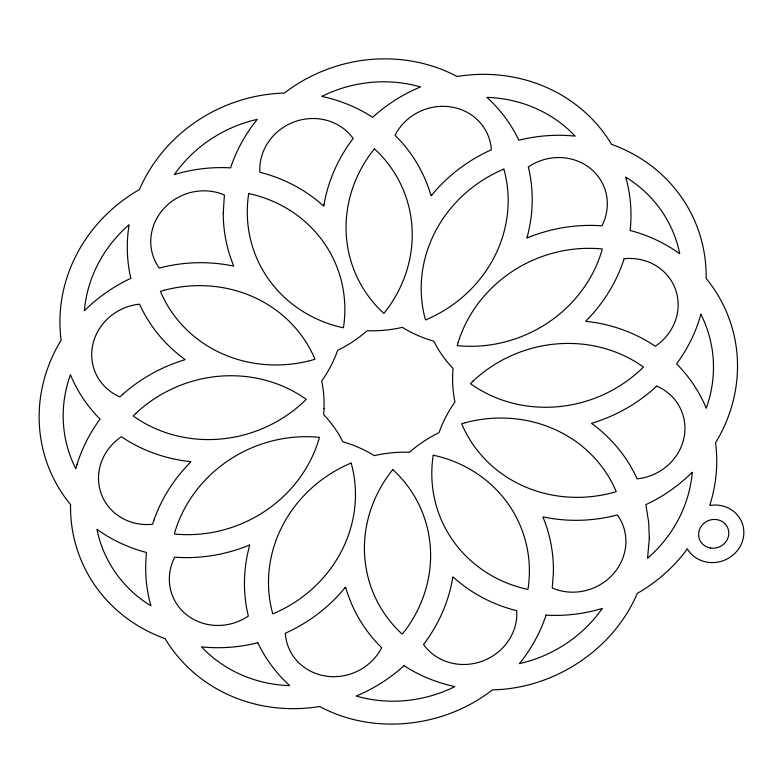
<?xml version="1.0" encoding="UTF-8"?>
<svg xmlns="http://www.w3.org/2000/svg" width="783" height="783" viewBox="0 0 783 783"><rect width="100%" height="100%" fill="white"/><g stroke="black" fill="none" stroke-linecap="round" stroke-linejoin="round"><path stroke-width="1.17" d="M223.253 213.025C223.194 231.142 226.796 249.258 233.726 265.995L232.982 265.975A155.876 146 -22.3 0 0 163.5 266.993L159.243 268.06A51.316 48.066 -22.3 0 1 163.53 208.904A51.316 48.066 -22.3 0 1 224.398 195.016L223.253 213.025M553.395 572.549L552.26 587.984A51.316 48.066 -22.3 0 0 613.138 574.096A51.316 48.066 -22.3 0 0 617.415 514.94L613.158 516.007A155.876 146 -22.3 0 1 543.686 517.025L542.932 517.005C550.204 534.535 553.777 553.581 553.395 572.549M649.322 538.41L647.561 558.289L651.446 554.795A131.613 123.283 -22.3 0 0 692.231 472.785L692.221 472.257C678.792 485.646 663.005 496.657 645.818 504.663L648.715 522.349L649.322 538.41M737.488 368.705C737.038 394.798 729.149 420.598 715.515 442.796L715.691 444.01A155.876 146 -22.3 0 1 709.76 505.26L710.543 505.368A30.42 28.491 -22.3 0 1 743.018 525.804A30.42 28.491 -22.3 0 1 724.529 560.178A30.42 28.491 -22.3 0 1 687.229 548.707L685.164 551.8A155.876 146 -22.3 0 1 641.15 591.136L637.333 593.289C613.206 650.017 553.796 688.756 492.438 689.852C444.274 727.495 373.882 735.707 319.65 706.481A155.876 146 -22.3 0 1 165.37 639.075L165.262 638.703A155.876 146 -22.3 0 1 70.539 505.074L70.636 504.692A155.876 146 -22.3 0 1 60.868 340.644L61.152 340.351A155.876 146 -22.3 0 1 138.934 189.838L139.325 189.711A155.876 146 -22.3 0 1 283.828 93.069L284.219 93.148A155.876 146 -22.3 0 1 456.724 76.264L457.018 76.519A155.876 146 -22.3 0 1 611.288 143.925L611.406 144.297A155.876 146 -22.3 0 1 706.119 277.926L706.1 278.435C726.947 303.481 738.232 336.152 737.488 368.705M84.427 310.215L84.388 310.782L87.784 307.484A155.876 146 -22.3 0 1 127.746 279.795L130.839 278.337L130.262 275.812A155.876 146 -22.3 0 1 129.097 224.711L125.211 228.205A131.613 123.283 -22.3 0 0 84.427 310.215M324.005 408.481L323.633 414.55L324.739 415.695A131.613 123.283 -22.3 0 1 340.047 436.542L342.905 441.847L344.491 442.278A131.613 123.283 -22.3 0 1 369.028 452.545L374.343 455.647L375.977 455.256A131.613 123.283 -22.3 0 1 403.176 452.183L409.529 452.261L410.781 451.145A131.613 123.283 -22.3 0 1 433.351 435.563L439.038 432.598L439.566 431.061A131.613 123.283 -22.3 0 1 451.458 407.14L454.962 401.914L454.62 400.367A131.613 123.283 -22.3 0 1 452.652 374.519L453.024 368.45L451.918 367.305A131.613 123.283 -22.3 0 1 436.611 346.458L433.762 341.153L432.177 340.722A131.613 123.283 -22.3 0 1 407.63 330.455L402.315 327.353L400.681 327.744A131.613 123.283 -22.3 0 1 373.481 330.817L367.129 330.739L365.876 331.855A131.613 123.283 -22.3 0 1 343.306 347.437L337.62 350.402L337.091 351.939A131.613 123.283 -22.3 0 1 325.199 375.86L321.696 381.086L322.038 382.633A131.613 123.283 -22.3 0 1 324.005 408.481M249.601 544.997L249.552 545.712A155.876 146 -22.3 0 0 247.418 612.052L248.338 616.074A51.316 48.066 -22.3 0 1 186.491 614.704A51.316 48.066 -22.3 0 1 174.736 557.173C200.194 559.072 226.033 554.755 249.601 544.997M527.116 237.288L527.057 238.003C550.625 228.244 576.474 223.928 601.921 225.827A51.316 48.066 -22.3 0 0 590.167 168.296A51.316 48.066 -22.3 0 0 528.319 166.926L529.239 170.948A155.876 146 -22.3 0 1 527.116 237.288M146.548 552.495L146.215 555.734A155.876 146 -22.3 0 0 149.788 601.54L150.953 605.866L150.453 605.582A131.613 123.283 -22.3 0 1 97.983 534.084L96.916 529.259A155.876 146 -22.3 0 0 143.945 551.809L146.548 552.495M630.452 227.266L630.109 230.496C647.893 235.115 664.836 242.994 679.752 253.741L678.675 248.916A131.613 123.283 -22.3 0 0 626.204 177.418L625.705 177.134L626.87 181.46A155.876 146 -22.3 0 1 630.452 227.266M324.025 204.696L323.8 206.066L323.183 205.694A155.876 146 -22.3 0 0 264.086 173.395L259.927 172.309A51.316 48.066 -22.3 0 1 294.565 121.766A51.316 48.066 -22.3 0 1 353.162 138.503C338.354 157.823 328.116 180.687 324.025 204.696M452.731 577.619C448.747 601.882 438.441 625 423.505 644.497A51.316 48.066 -22.3 0 0 482.093 661.234A51.316 48.066 -22.3 0 0 516.731 610.691L512.581 609.605A155.876 146 -22.3 0 1 453.474 577.306L452.858 576.934L452.731 577.619M248.73 193.597L248.495 194.967A131.613 123.283 -22.3 0 0 339.881 327.01L343.394 327.774L343.629 326.413A131.613 123.283 -22.3 0 0 252.243 194.36L248.73 193.597M433.263 455.226L433.028 456.587A131.613 123.283 -22.3 0 0 524.414 588.64L527.928 589.403L528.163 588.033A131.613 123.283 -22.3 0 0 436.777 455.99L433.263 455.226M175.323 530.6L174.364 533.986L175.784 534.153A131.613 123.283 -22.3 0 0 318.466 440.76L319.435 437.364L318.015 437.208A131.613 123.283 -22.3 0 0 175.323 530.6M458.192 342.24L457.233 345.636L458.652 345.792A131.613 123.283 -22.3 0 0 601.334 252.4L602.293 249.014L600.874 248.847A131.613 123.283 -22.3 0 0 458.192 342.24M77.086 464.26L75.804 468.665L75.53 468.165A131.613 123.283 -22.3 0 1 68.787 379.549L70.411 374.744A155.876 146 -22.3 0 0 98.237 417.261L100.077 419.111L98.09 421.831A155.876 146 -22.3 0 0 77.086 464.26M700.863 314.335L699.571 318.74A155.876 146 -22.3 0 1 678.567 361.169L676.59 363.88L679.36 366.728A155.876 146 -22.3 0 1 704.769 404.821L706.227 408.256L707.871 403.451A131.613 123.283 -22.3 0 0 701.128 314.835L700.863 314.335M231.435 165.36L230.603 167.875L227.217 167.699A155.876 146 -22.3 0 0 179.013 173.219L174.423 174.531L174.746 174.041A131.613 123.283 -22.3 0 1 252.136 120.621L257.245 119.378A155.876 146 -22.3 0 0 231.435 165.36M153.879 520.245L152.558 524.267A51.316 48.066 -22.3 0 1 101.134 493.496A51.316 48.066 -22.3 0 1 121.385 436.738C141.987 450.685 166.162 459.141 190.886 461.676L190.465 462.293A155.876 146 -22.3 0 0 153.879 520.245M624.11 258.733L622.779 262.755A155.876 146 -22.3 0 1 586.193 320.707L585.772 321.324C610.495 323.859 634.67 332.315 655.273 346.262A51.316 48.066 -22.3 0 0 675.523 289.504A51.316 48.066 -22.3 0 0 624.11 258.733M546.064 615.125C540.28 632.752 531.08 649.215 519.413 663.622L524.522 662.379A131.613 123.283 -22.3 0 0 601.912 608.959L602.244 608.46L601.481 608.704A155.876 146 -22.3 0 1 548.012 615.242L546.064 615.125M432.079 194.713L431.169 195.819L430.846 195.182A155.876 146 -22.3 0 0 397.95 138.248L395.014 135.293A51.316 48.066 -22.3 0 1 450.724 106.899A51.316 48.066 -22.3 0 1 491.342 149.788C468.518 159.986 448.033 175.441 432.079 194.713M345.029 587.73C329.036 607.275 308.355 622.906 285.315 633.212A51.316 48.066 -22.3 0 0 325.934 676.101A51.316 48.066 -22.3 0 0 381.644 647.707L378.708 644.752A155.876 146 -22.3 0 1 345.822 587.818L345.489 587.181L345.029 587.73M374.421 148.868L373.501 149.974A131.613 123.283 -22.3 0 0 381.301 311.017L383.866 313.376L384.776 312.28A131.613 123.283 -22.3 0 0 376.975 151.227L374.421 148.868M392.802 469.624L391.882 470.72A131.613 123.283 -22.3 0 0 399.682 631.773L402.247 634.132L403.157 633.026A131.613 123.283 -22.3 0 0 395.356 471.983L392.802 469.624M135.821 413.395L133.227 415.949L134.343 416.771A131.613 123.283 -22.3 0 0 303.598 401.914L306.192 399.359L305.076 398.537A131.613 123.283 -22.3 0 0 135.821 413.395M473.059 381.086L470.466 383.641L471.581 384.463A131.613 123.283 -22.3 0 0 640.837 369.605L643.43 367.051L642.314 366.229A131.613 123.283 -22.3 0 0 473.059 381.086M374.646 115.502L372.62 117.342L369.86 115.561A155.876 146 -22.3 0 0 326.325 97.444L321.764 96.417L322.302 96.143A131.613 123.283 -22.3 0 1 415.558 85.621L420.52 86.952A155.876 146 -22.3 0 0 374.646 115.502M123.166 393.947L119.936 396.883A51.316 48.066 -22.3 0 1 92.727 344.96A51.316 48.066 -22.3 0 1 139.56 304.176C149.514 326.227 165.467 345.43 185.072 359.563L184.397 359.906A155.876 146 -22.3 0 0 123.166 393.947M656.722 386.117L653.492 389.053A155.876 146 -22.3 0 1 592.261 423.094L591.586 423.437C611.19 437.57 627.154 456.773 637.098 478.824A51.316 48.066 -22.3 0 0 683.931 438.04A51.316 48.066 -22.3 0 0 656.722 386.117M404.038 665.658L402.012 667.498A155.876 146 -22.3 0 1 356.148 696.048L361.1 697.379A131.613 123.283 -22.3 0 0 454.355 686.857L454.825 686.564C436.826 682.756 419.463 675.719 404.038 665.658M503.831 169.148L502.48 169.696A131.613 123.283 -22.3 0 0 424.611 316.596L425.531 319.914L426.882 319.376A131.613 123.283 -22.3 0 0 504.751 172.475L503.831 169.148M351.127 463.086L349.786 463.624A131.613 123.283 -22.3 0 0 271.907 610.525L272.827 613.852L274.177 613.304A131.613 123.283 -22.3 0 0 352.047 466.404L351.127 463.086M163.97 290.327L160.446 291.354L160.955 292.617A131.613 123.283 -22.3 0 0 311.438 360.278L314.962 359.24L314.453 357.988A131.613 123.283 -22.3 0 0 163.97 290.327M465.219 422.722L461.696 423.76L462.205 425.012A131.613 123.283 -22.3 0 0 612.688 492.673L616.211 491.646L615.702 490.383A131.613 123.283 -22.3 0 0 465.219 422.722M521.527 139.589L518.855 140.265L517.455 137.368A155.876 146 -22.3 0 0 490.256 100.459L486.948 97.366L487.545 97.376A131.613 123.283 -22.3 0 1 571.678 132.572L575.162 136.134A155.876 146 -22.3 0 0 521.527 139.589M257.813 642.735L255.141 643.411A155.876 146 -22.3 0 1 201.495 646.866L204.98 650.428A131.613 123.283 -22.3 0 0 289.113 685.624L289.661 685.585C276.419 673.537 265.476 658.934 257.813 642.735M710.387 548.002A15.229 14.26 -22.3 0 0 728.121 528.907A15.229 14.26 -22.3 0 0 702.625 524.541A15.229 14.26 -22.3 0 0 710.387 548.002"/></g></svg>
